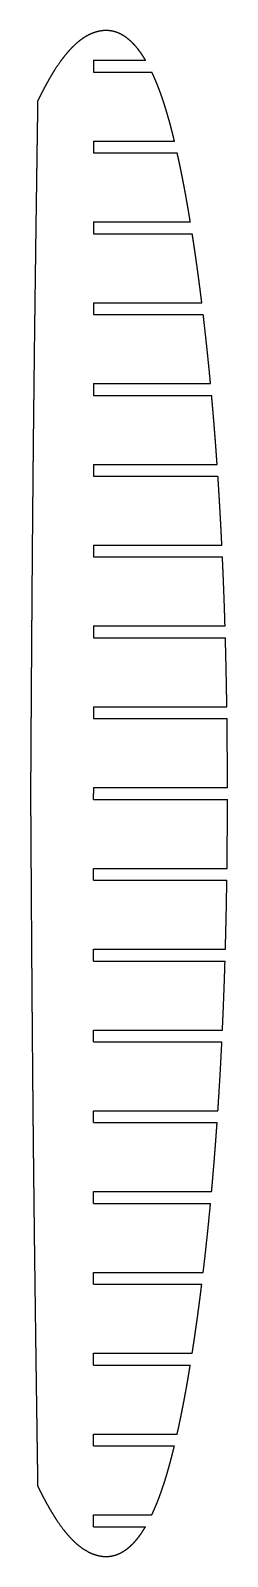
# Model space of a CAD drawing. Header units: metres. Extents: x 6 to 70, y -245 to 245.
import ezdxf

# ---------------------------------------------------------------- set-up
doc = ezdxf.new("R2010")
doc.units = ezdxf.units.M

msp = doc.modelspace()

# ---------------------------------------------------------------- linework, layer by layer
for p, q in [((26.72, 235.9, 639), (43.43, 235.9, 639)), ((26.72, 232.1, 639), (45.44, 232.1, 639)), ((26.72, 209.9, 639), (52.71, 209.9, 639)), ((26.72, 206.1, 639), (53.59, 206.1, 639)), ((26.72, 183.9, 639), (57.82, 183.9, 639)), ((26.72, 180.1, 639), (58.42, 180.1, 639)), ((26.72, 157.9, 639), (61.5, 157.9, 639)), ((26.72, 154.1, 639), (61.96, 154.1, 639)), ((26.72, 131.9, 639), (64.31, 131.9, 639)), ((26.72, 128.1, 639), (64.66, 128.1, 639)), ((26.72, 105.9, 639), (66.43, 105.9, 639)), ((26.72, 102.1, 639), (66.69, 102.1, 639)), ((26.72, 79.9, 639), (67.96, 79.9, 639)), ((26.72, 76.1, 639), (68.14, 76.1, 639)), ((26.72, 53.9, 639), (68.98, 53.9, 639)), ((26.72, 50.1, 639), (69.09, 50.1, 639)), ((26.72, 27.9, 639), (69.56, 27.9, 639)), ((26.72, 24.1, 639), (69.61, 24.1, 639)), ((26.72, 1.9, 639), (69.76, 1.9, 639)), ((26.72, -1.9, 639), (69.76, -1.9, 639)), ((26.72, -24.1, 639), (69.61, -24.1, 639)), ((26.72, -27.9, 639), (69.56, -27.9, 639)), ((26.72, -50.1, 639), (69.09, -50.1, 639)), ((26.72, -53.9, 639), (68.98, -53.9, 639)), ((26.72, -76.1, 639), (68.14, -76.1, 639)), ((26.72, -79.9, 639), (67.96, -79.9, 639)), ((26.72, -102.1, 639), (66.69, -102.1, 639)), ((26.72, -105.9, 639), (66.43, -105.9, 639)), ((26.72, -128.1, 639), (64.66, -128.1, 639)), ((26.72, -131.9, 639), (64.31, -131.9, 639)), ((26.72, -154.1, 639), (61.95, -154.1, 639)), ((26.72, -157.9, 639), (61.49, -157.9, 639)), ((26.72, -180.1, 639), (58.41, -180.1, 639)), ((26.72, -183.9, 639), (57.8, -183.9, 639)), ((26.72, -206.1, 639), (53.57, -206.1, 639)), ((26.72, -209.9, 639), (52.69, -209.9, 639)), ((26.72, -232.1, 639), (45.42, -232.1, 639)), ((26.72, -235.9, 639), (43.41, -235.9, 639))]:
    msp.add_line(p, q)
for points, knots in [([(43.43, 235.9, 639), (43.1, 236.46, 639), (42.76, 237.01, 639), (42.4, 237.56, 639), (42.04, 238.1, 639), (41.66, 238.63, 639), (41.27, 239.15, 639), (40.87, 239.66, 639), (39.91, 240.79, 639), (39.35, 241.41, 639), (38.76, 242, 639), (38.13, 242.56, 639), (37.48, 243.09, 639), (36.8, 243.57, 639), (36.08, 244.01, 639), (34.95, 244.57, 639), (34.56, 244.74, 639), (34.16, 244.9, 639), (33.75, 245.04, 639), (33.34, 245.16, 639), (32.92, 245.26, 639), (32.5, 245.33, 639), (31.48, 245.47, 639), (30.89, 245.51, 639), (30.29, 245.51, 639), (29.69, 245.48, 639), (29.1, 245.4, 639), (28.51, 245.28, 639), (27.93, 245.14, 639), (27.24, 244.92, 639), (27.11, 244.88, 639), (26.98, 244.84, 639), (26.86, 244.8, 639), (26.73, 244.75, 639), (26.61, 244.71, 639), (26.48, 244.66, 639), (25.93, 244.44, 639), (25.51, 244.26, 639), (25.09, 244.06, 639), (24.69, 243.85, 639), (24.29, 243.62, 639), (23.89, 243.38, 639), (23.51, 243.13, 639), (21.91, 242.04, 639), (20.78, 241.1, 639), (19.71, 240.07, 639), (18.71, 238.99, 639), (17.76, 237.86, 639), (16.86, 236.7, 639), (16, 235.51, 639), (14.25, 232.92, 639), (13.36, 231.52, 639), (12.52, 230.1, 639), (11.71, 228.66, 639), (10.92, 227.2, 639), (10.16, 225.73, 639), (9.43, 224.26, 639), (8.7, 222.77, 639)], [0, 0, 0, 0, 0, 0, 0, 0, 0, 0.104963, 0.104963, 0.104963, 0.104963, 0.104963, 0.104963, 0.104963, 0.239818, 0.239818, 0.239818, 0.239818, 0.239818, 0.239818, 0.239818, 0.308948, 0.308948, 0.308948, 0.308948, 0.308948, 0.308948, 0.308948, 0.405225, 0.405225, 0.405225, 0.405225, 0.405225, 0.405225, 0.405225, 0.426658, 0.426658, 0.426658, 0.426658, 0.426658, 0.426658, 0.426658, 0.500199, 0.500199, 0.500199, 0.500199, 0.500199, 0.500199, 0.500199, 0.735675, 0.735675, 0.735675, 0.735675, 0.735675, 0.735675, 0.735675, 1, 1, 1, 1, 1, 1, 1, 1, 1]), ([(52.71, 209.9, 639), (52.68, 210.02, 639), (52.65, 210.15, 639), (52.62, 210.27, 639), (52.59, 210.39, 639), (52.56, 210.52, 639), (52.53, 210.64, 639), (52.5, 210.76, 639), (52.16, 212.14, 639), (51.85, 213.38, 639), (51.53, 214.63, 639), (51.19, 215.87, 639), (50.85, 217.11, 639), (50.49, 218.35, 639), (50.13, 219.58, 639), (49.58, 221.34, 639), (49.42, 221.86, 639), (49.25, 222.38, 639), (49.08, 222.89, 639), (48.92, 223.39, 639), (48.75, 223.88, 639), (48.58, 224.36, 639), (48.22, 225.38, 639), (48.03, 225.91, 639), (47.84, 226.42, 639), (47.65, 226.93, 639), (47.45, 227.43, 639), (47.26, 227.92, 639), (47.07, 228.4, 639), (46.7, 229.28, 639), (46.53, 229.69, 639), (46.36, 230.09, 639), (46.18, 230.5, 639), (46, 230.9, 639), (45.82, 231.3, 639), (45.63, 231.7, 639), (45.44, 232.1, 639)], [0, 0, 0, 0, 0, 0, 0, 0, 0, 0.04044, 0.04044, 0.04044, 0.04044, 0.04044, 0.04044, 0.04044, 0.450897, 0.450897, 0.450897, 0.450897, 0.450897, 0.450897, 0.450897, 0.628072, 0.628072, 0.628072, 0.628072, 0.628072, 0.628072, 0.628072, 0.827387, 0.827387, 0.827387, 0.827387, 0.827387, 0.827387, 0.827387, 1, 1, 1, 1, 1, 1, 1, 1, 1]), ([(8.7, 222.77, 639), (8.7, 222.77, 639), (8.7, 222.77, 639), (8.7, 222.77, 639), (8.7, 222.77, 639), (8.7, 222.77, 639), (8.7, 222.77, 639), (8.7, 222.77, 639), (8.7, 222.77, 639), (8.7, 222.76, 639), (8.7, 222.76, 639), (8.7, 222.76, 639), (8.7, 222.75, 639), (8.7, 222.75, 639), (8.7, 222.74, 639), (8.7, 222.72, 639), (8.7, 222.71, 639), (8.7, 222.7, 639), (8.7, 222.68, 639), (8.7, 222.66, 639), (8.7, 222.64, 639), (8.7, 222.61, 639), (8.7, 222.57, 639), (8.7, 222.55, 639), (8.7, 222.53, 639), (8.7, 222.5, 639), (8.7, 222.48, 639), (8.7, 222.45, 639), (8.7, 222.43, 639), (8.7, 222.36, 639), (8.7, 222.31, 639), (8.7, 222.27, 639), (8.7, 222.21, 639), (8.69, 222.16, 639), (8.69, 222.1, 639), (8.69, 222.03, 639), (8.69, 221.89, 639), (8.69, 221.81, 639), (8.69, 221.72, 639), (8.69, 221.63, 639), (8.69, 221.53, 639), (8.68, 221.43, 639), (8.68, 221.31, 639), (8.68, 220.99, 639), (8.67, 220.78, 639), (8.67, 220.57, 639), (8.67, 220.36, 639), (8.67, 220.15, 639), (8.66, 219.94, 639), (8.66, 219.73, 639), (8.65, 219.17, 639), (8.65, 218.83, 639), (8.64, 218.48, 639), (8.64, 218.13, 639), (8.63, 217.78, 639), (8.63, 217.44, 639), (8.62, 217.09, 639), (8.61, 216, 639), (8.6, 215.26, 639), (8.59, 214.52, 639), (8.57, 213.78, 639), (8.56, 213.04, 639), (8.55, 212.3, 639), (8.54, 211.56, 639), (8.53, 210.33, 639), (8.52, 209.81, 639), (8.51, 209.28, 639), (8.5, 208.73, 639), (8.49, 208.17, 639), (8.49, 207.59, 639), (8.48, 206.99, 639), (8.46, 206.06, 639), (8.46, 205.73, 639), (8.46, 205.41, 639), (8.45, 205.09, 639), (8.45, 204.76, 639), (8.44, 204.44, 639), (8.44, 204.12, 639), (8.43, 203.4, 639), (8.42, 203, 639), (8.42, 202.59, 639), (8.41, 202.17, 639), (8.4, 201.75, 639), (8.4, 201.33, 639), (8.39, 200.9, 639), (8.36, 198.41, 639), (8.33, 196.35, 639), (8.3, 194.3, 639), (8.27, 192.25, 639), (8.24, 190.2, 639), (8.21, 188.15, 639), (8.18, 186.09, 639), (8.08, 178.81, 639), (8.01, 173.59, 639), (7.94, 168.36, 639), (7.87, 163.13, 639), (7.8, 157.91, 639), (7.74, 152.68, 639), (7.67, 147.45, 639), (7.56, 138.38, 639), (7.52, 134.53, 639), (7.47, 130.68, 639), (7.43, 126.84, 639), (7.39, 122.99, 639), (7.34, 119.14, 639), (7.3, 115.29, 639), (7.22, 107.6, 639), (7.19, 103.75, 639), (7.15, 99.9, 639), (7.11, 96.06, 639), (7.08, 92.21, 639), (7.04, 88.36, 639), (7.01, 84.51, 639), (6.95, 77.6, 639), (6.93, 74.53, 639), (6.9, 71.47, 639), (6.88, 68.4, 639), (6.86, 65.33, 639), (6.83, 62.27, 639), (6.81, 59.2, 639), (6.77, 53.48, 639), (6.75, 50.83, 639), (6.73, 48.18, 639), (6.71, 45.53, 639), (6.69, 42.88, 639), (6.68, 40.23, 639), (6.66, 37.58, 639), (6.63, 33.12, 639), (6.62, 31.31, 639), (6.61, 29.5, 639), (6.59, 27.69, 639), (6.58, 25.87, 639), (6.57, 24.06, 639), (6.56, 22.25, 639), (6.54, 19.79, 639), (6.54, 19.14, 639), (6.54, 18.5, 639), (6.53, 17.85, 639), (6.53, 17.2, 639), (6.52, 16.55, 639), (6.52, 15.9, 639), (6.51, 14.69, 639), (6.51, 14.12, 639), (6.51, 13.55, 639), (6.5, 12.99, 639), (6.5, 12.42, 639), (6.5, 11.85, 639), (6.49, 11.28, 639), (6.48, 10.06, 639), (6.48, 9.4, 639), (6.48, 8.74, 639), (6.47, 8.08, 639), (6.47, 7.43, 639), (6.46, 6.77, 639), (6.46, 6.11, 639), (6.45, 5.11, 639), (6.45, 4.77, 639), (6.45, 4.44, 639), (6.45, 4.1, 639), (6.44, 3.76, 639), (6.44, 3.42, 639), (6.44, 3.08, 639), (6.44, 2.56, 639), (6.44, 2.38, 639), (6.44, 2.21, 639), (6.43, 2.05, 639), (6.43, 1.9, 639), (6.43, 1.76, 639), (6.43, 1.63, 639), (6.43, 1.4, 639), (6.43, 1.29, 639), (6.43, 1.19, 639), (6.43, 1.08, 639), (6.43, 0.98, 639), (6.43, 0.87, 639), (6.43, 0.76, 639), (6.43, 0.62, 639), (6.43, 0.59, 639), (6.43, 0.56, 639), (6.42, 0.52, 639), (6.42, 0.49, 639), (6.42, 0.46, 639), (6.42, 0.44, 639), (6.42, 0.37, 639), (6.42, 0.33, 639), (6.42, 0.29, 639), (6.42, 0.26, 639), (6.42, 0.23, 639), (6.42, 0.2, 639), (6.42, 0.17, 639), (6.42, 0.13, 639), (6.42, 0.11, 639), (6.42, 0.09, 639), (6.42, 0.08, 639), (6.42, 0.06, 639), (6.42, 0.05, 639), (6.42, 0.04, 639), (6.42, 0.02, 639), (6.42, 0.02, 639), (6.42, 0.01, 639), (6.42, 0.01, 639), (6.42, 0, 639), (6.42, 0, 639), (6.42, 0, 639), (6.42, 0, 639), (6.42, 0, 639), (6.42, 0, 639), (6.42, 0, 639), (6.42, 0, 639), (6.42, 0, 639), (6.42, -0.01, 639), (6.42, -0.02, 639), (6.42, -0.02, 639), (6.42, -0.03, 639), (6.42, -0.04, 639), (6.42, -0.06, 639), (6.42, -0.07, 639), (6.42, -0.09, 639), (6.42, -0.14, 639), (6.42, -0.16, 639), (6.42, -0.19, 639), (6.42, -0.23, 639), (6.42, -0.26, 639), (6.42, -0.31, 639), (6.42, -0.35, 639), (6.42, -0.45, 639), (6.42, -0.49, 639), (6.43, -0.55, 639), (6.43, -0.6, 639), (6.43, -0.66, 639), (6.43, -0.72, 639), (6.43, -0.79, 639), (6.43, -0.93, 639), (6.43, -1.01, 639), (6.43, -1.09, 639), (6.43, -1.18, 639), (6.43, -1.27, 639), (6.43, -1.36, 639), (6.43, -1.47, 639), (6.43, -1.78, 639), (6.43, -1.99, 639), (6.44, -2.2, 639), (6.44, -2.41, 639), (6.44, -2.62, 639), (6.44, -2.83, 639), (6.44, -3.04, 639), (6.44, -3.59, 639), (6.45, -3.94, 639), (6.45, -4.29, 639), (6.45, -4.64, 639), (6.45, -4.98, 639), (6.45, -5.33, 639), (6.46, -5.68, 639), (6.46, -6.76, 639), (6.47, -7.5, 639), (6.47, -8.24, 639), (6.48, -8.98, 639), (6.48, -9.72, 639), (6.49, -10.46, 639), (6.49, -11.2, 639), (6.5, -12.44, 639), (6.5, -12.95, 639), (6.51, -13.48, 639), (6.51, -14.03, 639), (6.51, -14.59, 639), (6.52, -15.17, 639), (6.52, -15.77, 639), (6.53, -16.71, 639), (6.53, -17.03, 639), (6.53, -17.35, 639), (6.53, -17.68, 639), (6.53, -18, 639), (6.54, -18.32, 639), (6.54, -18.64, 639), (6.54, -19.36, 639), (6.54, -19.76, 639), (6.55, -20.17, 639), (6.55, -20.59, 639), (6.55, -21.01, 639), (6.55, -21.43, 639), (6.56, -21.86, 639), (6.57, -24.35, 639), (6.59, -26.4, 639), (6.6, -28.45, 639), (6.61, -30.51, 639), (6.63, -32.56, 639), (6.64, -34.61, 639), (6.65, -36.66, 639), (6.7, -43.93, 639), (6.74, -49.16, 639), (6.77, -54.38, 639), (6.81, -59.61, 639), (6.85, -64.83, 639), (6.89, -70.06, 639), (6.93, -75.29, 639), (7.01, -84.36, 639), (7.04, -88.2, 639), (7.08, -92.05, 639), (7.11, -95.9, 639), (7.15, -99.74, 639), (7.18, -103.59, 639), (7.22, -107.44, 639), (7.3, -115.13, 639), (7.34, -118.98, 639), (7.38, -122.83, 639), (7.43, -126.68, 639), (7.47, -130.53, 639), (7.52, -134.37, 639), (7.56, -138.22, 639), (7.64, -145.14, 639), (7.68, -148.21, 639), (7.72, -151.27, 639), (7.76, -154.34, 639), (7.8, -157.41, 639), (7.84, -160.48, 639), (7.88, -163.54, 639), (7.95, -169.26, 639), (7.99, -171.91, 639), (8.02, -174.57, 639), (8.06, -177.22, 639), (8.1, -179.87, 639), (8.13, -182.52, 639), (8.17, -185.17, 639), (8.23, -189.63, 639), (8.26, -191.45, 639), (8.28, -193.26, 639), (8.31, -195.07, 639), (8.33, -196.88, 639), (8.36, -198.69, 639), (8.39, -200.51, 639), (8.42, -202.97, 639), (8.43, -203.62, 639), (8.44, -204.26, 639), (8.45, -204.91, 639), (8.46, -205.56, 639), (8.47, -206.21, 639), (8.48, -206.86, 639), (8.49, -208.07, 639), (8.5, -208.64, 639), (8.51, -209.21, 639), (8.52, -209.78, 639), (8.53, -210.34, 639), (8.53, -210.91, 639), (8.54, -211.48, 639), (8.56, -212.71, 639), (8.57, -213.36, 639), (8.58, -214.02, 639), (8.59, -214.68, 639), (8.6, -215.34, 639), (8.61, -216, 639), (8.62, -216.66, 639), (8.63, -217.65, 639), (8.63, -217.99, 639), (8.64, -218.33, 639), (8.64, -218.67, 639), (8.65, -219.01, 639), (8.65, -219.35, 639), (8.66, -219.69, 639), (8.67, -220.21, 639), (8.67, -220.39, 639), (8.67, -220.56, 639), (8.67, -220.72, 639), (8.68, -220.87, 639), (8.68, -221.01, 639), (8.68, -221.14, 639), (8.68, -221.37, 639), (8.68, -221.48, 639), (8.69, -221.58, 639), (8.69, -221.69, 639), (8.69, -221.79, 639), (8.69, -221.9, 639), (8.69, -222.01, 639), (8.69, -222.15, 639), (8.69, -222.18, 639), (8.7, -222.21, 639), (8.7, -222.25, 639), (8.7, -222.28, 639), (8.7, -222.3, 639), (8.7, -222.33, 639), (8.7, -222.4, 639), (8.7, -222.44, 639), (8.7, -222.48, 639), (8.7, -222.51, 639), (8.7, -222.54, 639), (8.7, -222.57, 639), (8.7, -222.6, 639), (8.7, -222.64, 639), (8.7, -222.66, 639), (8.7, -222.68, 639), (8.7, -222.69, 639), (8.7, -222.71, 639), (8.7, -222.72, 639), (8.7, -222.73, 639), (8.7, -222.74, 639), (8.7, -222.75, 639), (8.7, -222.75, 639), (8.7, -222.76, 639), (8.7, -222.76, 639), (8.7, -222.76, 639), (8.7, -222.76, 639), (8.7, -222.77, 639), (8.7, -222.77, 639), (8.7, -222.77, 639), (8.7, -222.77, 639), (8.7, -222.77, 639), (8.7, -222.77, 639), (8.7, -222.77, 639), (8.7, -222.77, 639)], [0, 0, 0, 0, 0, 0, 0, 0, 0, 0.003148, 0.003148, 0.003148, 0.003148, 0.003148, 0.003148, 0.003148, 0.006435, 0.006435, 0.006435, 0.006435, 0.006435, 0.006435, 0.006435, 0.01005, 0.01005, 0.01005, 0.01005, 0.01005, 0.01005, 0.01005, 0.012351, 0.012351, 0.012351, 0.012351, 0.012351, 0.012351, 0.012351, 0.015638, 0.015638, 0.015638, 0.015638, 0.015638, 0.015638, 0.015638, 0.019253, 0.019253, 0.019253, 0.019253, 0.019253, 0.019253, 0.019253, 0.025642, 0.025642, 0.025642, 0.025642, 0.025642, 0.025642, 0.025642, 0.036231, 0.036231, 0.036231, 0.036231, 0.036231, 0.036231, 0.036231, 0.058764, 0.058764, 0.058764, 0.058764, 0.058764, 0.058764, 0.058764, 0.073935, 0.073935, 0.073935, 0.073935, 0.073935, 0.073935, 0.073935, 0.081906, 0.081906, 0.081906, 0.081906, 0.081906, 0.081906, 0.081906, 0.091662, 0.091662, 0.091662, 0.091662, 0.091662, 0.091662, 0.091662, 0.137399, 0.137399, 0.137399, 0.137399, 0.137399, 0.137399, 0.137399, 0.253887, 0.253887, 0.253887, 0.253887, 0.253887, 0.253887, 0.253887, 0.339629, 0.339629, 0.339629, 0.339629, 0.339629, 0.339629, 0.339629, 0.425376, 0.425376, 0.425376, 0.425376, 0.425376, 0.425376, 0.425376, 0.493718, 0.493718, 0.493718, 0.493718, 0.493718, 0.493718, 0.493718, 0.552779, 0.552779, 0.552779, 0.552779, 0.552779, 0.552779, 0.552779, 0.593145, 0.593145, 0.593145, 0.593145, 0.593145, 0.593145, 0.593145, 0.607592, 0.607592, 0.607592, 0.607592, 0.607592, 0.607592, 0.607592, 0.620235, 0.620235, 0.620235, 0.620235, 0.620235, 0.620235, 0.620235, 0.634911, 0.634911, 0.634911, 0.634911, 0.634911, 0.634911, 0.634911, 0.642464, 0.642464, 0.642464, 0.642464, 0.642464, 0.642464, 0.642464, 0.646635, 0.646635, 0.646635, 0.646635, 0.646635, 0.646635, 0.646635, 0.650165, 0.650165, 0.650165, 0.650165, 0.650165, 0.650165, 0.650165, 0.65138, 0.65138, 0.65138, 0.65138, 0.65138, 0.65138, 0.65138, 0.653404, 0.653404, 0.653404, 0.653404, 0.653404, 0.653404, 0.653404, 0.655428, 0.655428, 0.655428, 0.655428, 0.655428, 0.655428, 0.655428, 0.657608, 0.657608, 0.657608, 0.657608, 0.657608, 0.657608, 0.657608, 0.659688, 0.659688, 0.659688, 0.659688, 0.659688, 0.659688, 0.659688, 0.661738, 0.661738, 0.661738, 0.661738, 0.661738, 0.661738, 0.661738, 0.663787, 0.663787, 0.663787, 0.663787, 0.663787, 0.663787, 0.663787, 0.665494, 0.665494, 0.665494, 0.665494, 0.665494, 0.665494, 0.665494, 0.667202, 0.667202, 0.667202, 0.667202, 0.667202, 0.667202, 0.667202, 0.670521, 0.670521, 0.670521, 0.670521, 0.670521, 0.670521, 0.670521, 0.676024, 0.676024, 0.676024, 0.676024, 0.676024, 0.676024, 0.676024, 0.687731, 0.687731, 0.687731, 0.687731, 0.687731, 0.687731, 0.687731, 0.695613, 0.695613, 0.695613, 0.695613, 0.695613, 0.695613, 0.695613, 0.699755, 0.699755, 0.699755, 0.699755, 0.699755, 0.699755, 0.699755, 0.704824, 0.704824, 0.704824, 0.704824, 0.704824, 0.704824, 0.704824, 0.728587, 0.728587, 0.728587, 0.728587, 0.728587, 0.728587, 0.728587, 0.789122, 0.789122, 0.789122, 0.789122, 0.789122, 0.789122, 0.789122, 0.83369, 0.83369, 0.83369, 0.83369, 0.83369, 0.83369, 0.83369, 0.878273, 0.878273, 0.878273, 0.878273, 0.878273, 0.878273, 0.878273, 0.913814, 0.913814, 0.913814, 0.913814, 0.913814, 0.913814, 0.913814, 0.944532, 0.944532, 0.944532, 0.944532, 0.944532, 0.944532, 0.944532, 0.965529, 0.965529, 0.965529, 0.965529, 0.965529, 0.965529, 0.965529, 0.973044, 0.973044, 0.973044, 0.973044, 0.973044, 0.973044, 0.973044, 0.979621, 0.979621, 0.979621, 0.979621, 0.979621, 0.979621, 0.979621, 0.987254, 0.987254, 0.987254, 0.987254, 0.987254, 0.987254, 0.987254, 0.991183, 0.991183, 0.991183, 0.991183, 0.991183, 0.991183, 0.991183, 0.993353, 0.993353, 0.993353, 0.993353, 0.993353, 0.993353, 0.993353, 0.995189, 0.995189, 0.995189, 0.995189, 0.995189, 0.995189, 0.995189, 0.995821, 0.995821, 0.995821, 0.995821, 0.995821, 0.995821, 0.995821, 0.996874, 0.996874, 0.996874, 0.996874, 0.996874, 0.996874, 0.996874, 0.997927, 0.997927, 0.997927, 0.997927, 0.997927, 0.997927, 0.997927, 0.998664, 0.998664, 0.998664, 0.998664, 0.998664, 0.998664, 0.998664, 1, 1, 1, 1, 1, 1, 1, 1, 1]), ([(57.82, 183.9, 639), (57.65, 184.89, 639), (57.49, 185.88, 639), (57.32, 186.87, 639), (57.15, 187.86, 639), (56.98, 188.85, 639), (56.81, 189.84, 639), (56.63, 190.83, 639), (56.13, 193.61, 639), (55.8, 195.4, 639), (55.46, 197.19, 639), (55.11, 198.98, 639), (54.75, 200.76, 639), (54.37, 202.54, 639), (53.99, 204.32, 639), (53.59, 206.1, 639)], [0, 0, 0, 0, 0, 0, 0, 0, 0, 0.355545, 0.355545, 0.355545, 0.355545, 0.355545, 0.355545, 0.355545, 1, 1, 1, 1, 1, 1, 1, 1, 1]), ([(61.5, 157.9, 639), (61.32, 159.36, 639), (61.14, 160.82, 639), (60.95, 162.27, 639), (60.76, 163.73, 639), (60.57, 165.19, 639), (60.38, 166.65, 639), (60.18, 168.1, 639), (59.79, 170.88, 639), (59.61, 172.2, 639), (59.42, 173.51, 639), (59.22, 174.83, 639), (59.03, 176.15, 639), (58.83, 177.47, 639), (58.63, 178.78, 639), (58.42, 180.1, 639)], [0, 0, 0, 0, 0, 0, 0, 0, 0, 0.524577, 0.524577, 0.524577, 0.524577, 0.524577, 0.524577, 0.524577, 1, 1, 1, 1, 1, 1, 1, 1, 1]), ([(66.43, 105.9, 639), (66.41, 106.13, 639), (66.4, 106.36, 639), (66.38, 106.59, 639), (66.37, 106.82, 639), (66.35, 107.05, 639), (66.33, 107.28, 639), (66.32, 107.51, 639), (66.16, 109.67, 639), (66.02, 111.61, 639), (65.88, 113.54, 639), (65.73, 115.47, 639), (65.57, 117.41, 639), (65.42, 119.34, 639), (65.25, 121.27, 639), (65.04, 123.81, 639), (64.98, 124.43, 639), (64.93, 125.04, 639), (64.88, 125.65, 639), (64.82, 126.26, 639), (64.77, 126.88, 639), (64.71, 127.49, 639), (64.66, 128.1, 639)], [0, 0, 0, 0, 0, 0, 0, 0, 0, 0.082815, 0.082815, 0.082815, 0.082815, 0.082815, 0.082815, 0.082815, 0.779175, 0.779175, 0.779175, 0.779175, 0.779175, 0.779175, 0.779175, 1, 1, 1, 1, 1, 1, 1, 1, 1]), ([(67.96, 79.9, 639), (67.92, 80.7, 639), (67.88, 81.49, 639), (67.84, 82.29, 639), (67.8, 83.09, 639), (67.76, 83.89, 639), (67.72, 84.68, 639), (67.68, 85.48, 639), (67.53, 88.26, 639), (67.42, 90.23, 639), (67.31, 92.21, 639), (67.19, 94.19, 639), (67.07, 96.17, 639), (66.95, 98.15, 639), (66.82, 100.12, 639), (66.69, 102.1, 639)], [0, 0, 0, 0, 0, 0, 0, 0, 0, 0.287188, 0.287188, 0.287188, 0.287188, 0.287188, 0.287188, 0.287188, 1, 1, 1, 1, 1, 1, 1, 1, 1]), ([(64.66, -128.1, 639), (64.67, -127.97, 639), (64.68, -127.84, 639), (64.69, -127.7, 639), (64.7, -127.57, 639), (64.72, -127.44, 639), (64.73, -127.31, 639), (64.74, -127.18, 639), (64.84, -126.08, 639), (64.92, -125.12, 639), (65.01, -124.16, 639), (65.09, -123.2, 639), (65.17, -122.24, 639), (65.25, -121.28, 639), (65.33, -120.31, 639), (65.55, -117.67, 639), (65.68, -115.99, 639), (65.82, -114.31, 639), (65.94, -112.63, 639), (66.07, -110.94, 639), (66.19, -109.26, 639), (66.31, -107.58, 639), (66.43, -105.9, 639)], [0, 0, 0, 0, 0, 0, 0, 0, 0, 0.047769, 0.047769, 0.047769, 0.047769, 0.047769, 0.047769, 0.047769, 0.394967, 0.394967, 0.394967, 0.394967, 0.394967, 0.394967, 0.394967, 1, 1, 1, 1, 1, 1, 1, 1, 1]), ([(58.41, -180.1, 639), (58.67, -178.46, 639), (58.92, -176.81, 639), (59.17, -175.17, 639), (59.41, -173.52, 639), (59.64, -171.87, 639), (59.88, -170.23, 639), (60.1, -168.58, 639), (60.48, -165.8, 639), (60.63, -164.67, 639), (60.78, -163.55, 639), (60.93, -162.42, 639), (61.07, -161.29, 639), (61.21, -160.16, 639), (61.35, -159.03, 639), (61.49, -157.9, 639)], [0, 0, 0, 0, 0, 0, 0, 0, 0, 0.59372, 0.59372, 0.59372, 0.59372, 0.59372, 0.59372, 0.59372, 1, 1, 1, 1, 1, 1, 1, 1, 1]), ([(53.57, -206.1, 639), (54.02, -204.13, 639), (54.44, -202.16, 639), (54.85, -200.18, 639), (55.25, -198.21, 639), (55.63, -196.23, 639), (56, -194.24, 639), (56.37, -192.26, 639), (56.86, -189.48, 639), (57, -188.68, 639), (57.14, -187.88, 639), (57.27, -187.09, 639), (57.41, -186.29, 639), (57.54, -185.49, 639), (57.67, -184.7, 639), (57.8, -183.9, 639)], [0, 0, 0, 0, 0, 0, 0, 0, 0, 0.714071, 0.714071, 0.714071, 0.714071, 0.714071, 0.714071, 0.714071, 1, 1, 1, 1, 1, 1, 1, 1, 1]), ([(45.42, -232.1, 639), (45.66, -231.6, 639), (45.9, -231.09, 639), (46.13, -230.59, 639), (46.35, -230.08, 639), (46.57, -229.57, 639), (46.78, -229.06, 639), (46.99, -228.54, 639), (47.37, -227.59, 639), (47.54, -227.15, 639), (47.71, -226.71, 639), (47.88, -226.25, 639), (48.05, -225.79, 639), (48.22, -225.32, 639), (48.39, -224.85, 639), (48.69, -224, 639), (48.81, -223.64, 639), (48.94, -223.26, 639), (49.06, -222.89, 639), (49.19, -222.51, 639), (49.31, -222.12, 639), (49.44, -221.74, 639), (50.01, -219.93, 639), (50.43, -218.51, 639), (50.84, -217.08, 639), (51.24, -215.65, 639), (51.62, -214.22, 639), (51.99, -212.78, 639), (52.35, -211.34, 639), (52.69, -209.9, 639)], [0, 0, 0, 0, 0, 0, 0, 0, 0, 0.211876, 0.211876, 0.211876, 0.211876, 0.211876, 0.211876, 0.211876, 0.388987, 0.388987, 0.388987, 0.388987, 0.388987, 0.388987, 0.388987, 0.521823, 0.521823, 0.521823, 0.521823, 0.521823, 0.521823, 0.521823, 1, 1, 1, 1, 1, 1, 1, 1, 1]), ([(8.7, -222.77, 639), (9.49, -224.39, 639), (10.3, -226.01, 639), (11.14, -227.61, 639), (12, -229.2, 639), (12.9, -230.77, 639), (13.84, -232.31, 639), (14.82, -233.82, 639), (16.73, -236.51, 639), (17.63, -237.68, 639), (18.57, -238.83, 639), (19.57, -239.93, 639), (20.63, -240.98, 639), (21.75, -241.95, 639), (22.95, -242.83, 639), (24.45, -243.7, 639), (24.67, -243.83, 639), (24.9, -243.95, 639), (25.12, -244.06, 639), (25.34, -244.17, 639), (25.57, -244.28, 639), (25.79, -244.38, 639), (26.25, -244.57, 639), (26.48, -244.66, 639), (26.71, -244.75, 639), (26.94, -244.83, 639), (27.17, -244.91, 639), (27.4, -244.98, 639), (27.63, -245.05, 639), (28.38, -245.24, 639), (28.9, -245.35, 639), (29.42, -245.44, 639), (29.95, -245.49, 639), (30.48, -245.51, 639), (31.01, -245.51, 639), (31.54, -245.47, 639), (32.65, -245.31, 639), (33.22, -245.2, 639), (33.79, -245.04, 639), (34.34, -244.85, 639), (34.88, -244.62, 639), (35.41, -244.36, 639), (35.92, -244.07, 639), (36.81, -243.51, 639), (37.21, -243.24, 639), (37.59, -242.96, 639), (37.96, -242.66, 639), (38.32, -242.35, 639), (38.67, -242.03, 639), (39.01, -241.7, 639), (39.92, -240.77, 639), (40.48, -240.15, 639), (41, -239.5, 639), (41.51, -238.84, 639), (41.99, -238.16, 639), (42.45, -237.46, 639), (42.9, -236.76, 639), (43.34, -236.02, 639), (43.35, -236.01, 639), (43.36, -235.99, 639), (43.37, -235.97, 639), (43.38, -235.95, 639), (43.39, -235.94, 639), (43.4, -235.92, 639), (43.41, -235.9, 639)], [0, 0, 0, 0, 0, 0, 0, 0, 0, 0.02715554, 0.02715554, 0.02715554, 0.02715554, 0.02715554, 0.02715554, 0.02715554, 0.04945881, 0.04945881, 0.04945881, 0.04945881, 0.04945881, 0.04945881, 0.04945881, 0.05329066, 0.05329066, 0.05329066, 0.05329066, 0.05329066, 0.05329066, 0.05329066, 0.05712258, 0.05712258, 0.05712258, 0.05712258, 0.05712258, 0.05712258, 0.05712258, 0.06549944, 0.06549944, 0.06549944, 0.06549944, 0.06549944, 0.06549944, 0.06549944, 0.07474807, 0.07474807, 0.07474807, 0.07474807, 0.07474807, 0.07474807, 0.07474807, 0.08224407, 0.08224407, 0.08224407, 0.08224407, 0.08224407, 0.08224407, 0.08224407, 0.09542369, 0.09542369, 0.09542369, 0.09542369, 0.09542369, 0.09542369, 0.09542369, 0.09575181, 0.09575181, 0.09575181, 0.09575181, 0.09575181, 0.09575181, 0.09575181, 0.09575181, 0.09575181])]:
    msp.add_open_spline(points, degree=8, knots=knots)
for points, degree in [([(26.72, 235.9, 639), (26.72, 232.1, 639)], 1), ([(26.72, 209.9, 639), (26.72, 206.1, 639)], 1), ([(26.72, 183.9, 639), (26.72, 180.1, 639)], 1), ([(26.72, 157.9, 639), (26.72, 154.1, 639)], 1), ([(64.31, 131.9, 639), (64.05, 134.68, 639), (63.78, 137.46, 639), (63.5, 140.23, 639), (63.21, 143.01, 639), (62.91, 145.78, 639), (62.6, 148.56, 639), (62.29, 151.33, 639), (61.96, 154.1, 639)], 8), ([(26.72, 131.9, 639), (26.72, 128.1, 639)], 1), ([(26.72, 105.9, 639), (26.72, 102.1, 639)], 1), ([(26.72, 79.9, 639), (26.72, 76.1, 639)], 1), ([(68.98, 53.9, 639), (68.9, 56.68, 639), (68.81, 59.45, 639), (68.71, 62.23, 639), (68.61, 65, 639), (68.5, 67.78, 639), (68.39, 70.55, 639), (68.27, 73.33, 639), (68.14, 76.1, 639)], 8), ([(26.72, 53.9, 639), (26.72, 50.1, 639)], 1), ([(69.56, 27.9, 639), (69.52, 30.68, 639), (69.47, 33.45, 639), (69.42, 36.23, 639), (69.37, 39, 639), (69.31, 41.78, 639), (69.24, 44.55, 639), (69.17, 47.33, 639), (69.09, 50.1, 639)], 8), ([(26.72, 27.9, 639), (26.72, 24.1, 639)], 1), ([(69.76, 1.9, 639), (69.75, 4.68, 639), (69.75, 7.45, 639), (69.74, 10.23, 639), (69.72, 13, 639), (69.7, 15.78, 639), (69.67, 18.55, 639), (69.65, 21.33, 639), (69.61, 24.1, 639)], 8), ([(26.72, 1.9, 639), (26.72, 0, 639)], 1), ([(26.72, -1.9, 639), (26.72, 0, 639)], 1), ([(69.61, -24.1, 639), (69.65, -21.33, 639), (69.68, -18.55, 639), (69.7, -15.78, 639), (69.72, -13, 639), (69.74, -10.23, 639), (69.75, -7.45, 639), (69.75, -4.68, 639), (69.76, -1.9, 639)], 8), ([(26.72, -27.9, 639), (26.72, -24.1, 639)], 1), ([(69.09, -50.1, 639), (69.17, -47.33, 639), (69.24, -44.55, 639), (69.31, -41.78, 639), (69.37, -39, 639), (69.43, -36.23, 639), (69.48, -33.45, 639), (69.52, -30.68, 639), (69.56, -27.9, 639)], 8), ([(26.72, -53.9, 639), (26.72, -50.1, 639)], 1), ([(68.14, -76.1, 639), (68.27, -73.33, 639), (68.39, -70.55, 639), (68.5, -67.78, 639), (68.61, -65, 639), (68.71, -62.23, 639), (68.81, -59.45, 639), (68.9, -56.68, 639), (68.98, -53.9, 639)], 8), ([(26.72, -79.9, 639), (26.72, -76.1, 639)], 1), ([(66.69, -102.1, 639), (66.87, -99.33, 639), (67.05, -96.55, 639), (67.22, -93.78, 639), (67.38, -91, 639), (67.54, -88.23, 639), (67.69, -85.45, 639), (67.83, -82.68, 639), (67.96, -79.9, 639)], 8), ([(26.72, -105.9, 639), (26.72, -102.1, 639)], 1), ([(26.72, -131.9, 639), (26.72, -128.1, 639)], 1), ([(61.95, -154.1, 639), (62.28, -151.33, 639), (62.6, -148.56, 639), (62.91, -145.78, 639), (63.2, -143.01, 639), (63.49, -140.23, 639), (63.77, -137.46, 639), (64.04, -134.68, 639), (64.31, -131.9, 639)], 8), ([(26.72, -157.9, 639), (26.72, -154.1, 639)], 1), ([(26.72, -183.9, 639), (26.72, -180.1, 639)], 1), ([(26.72, -209.9, 639), (26.72, -206.1, 639)], 1), ([(26.72, -235.9, 639), (26.72, -232.1, 639)], 1)]:
    msp.add_open_spline(points, degree=degree)

doc.saveas('drawing.dxf')
